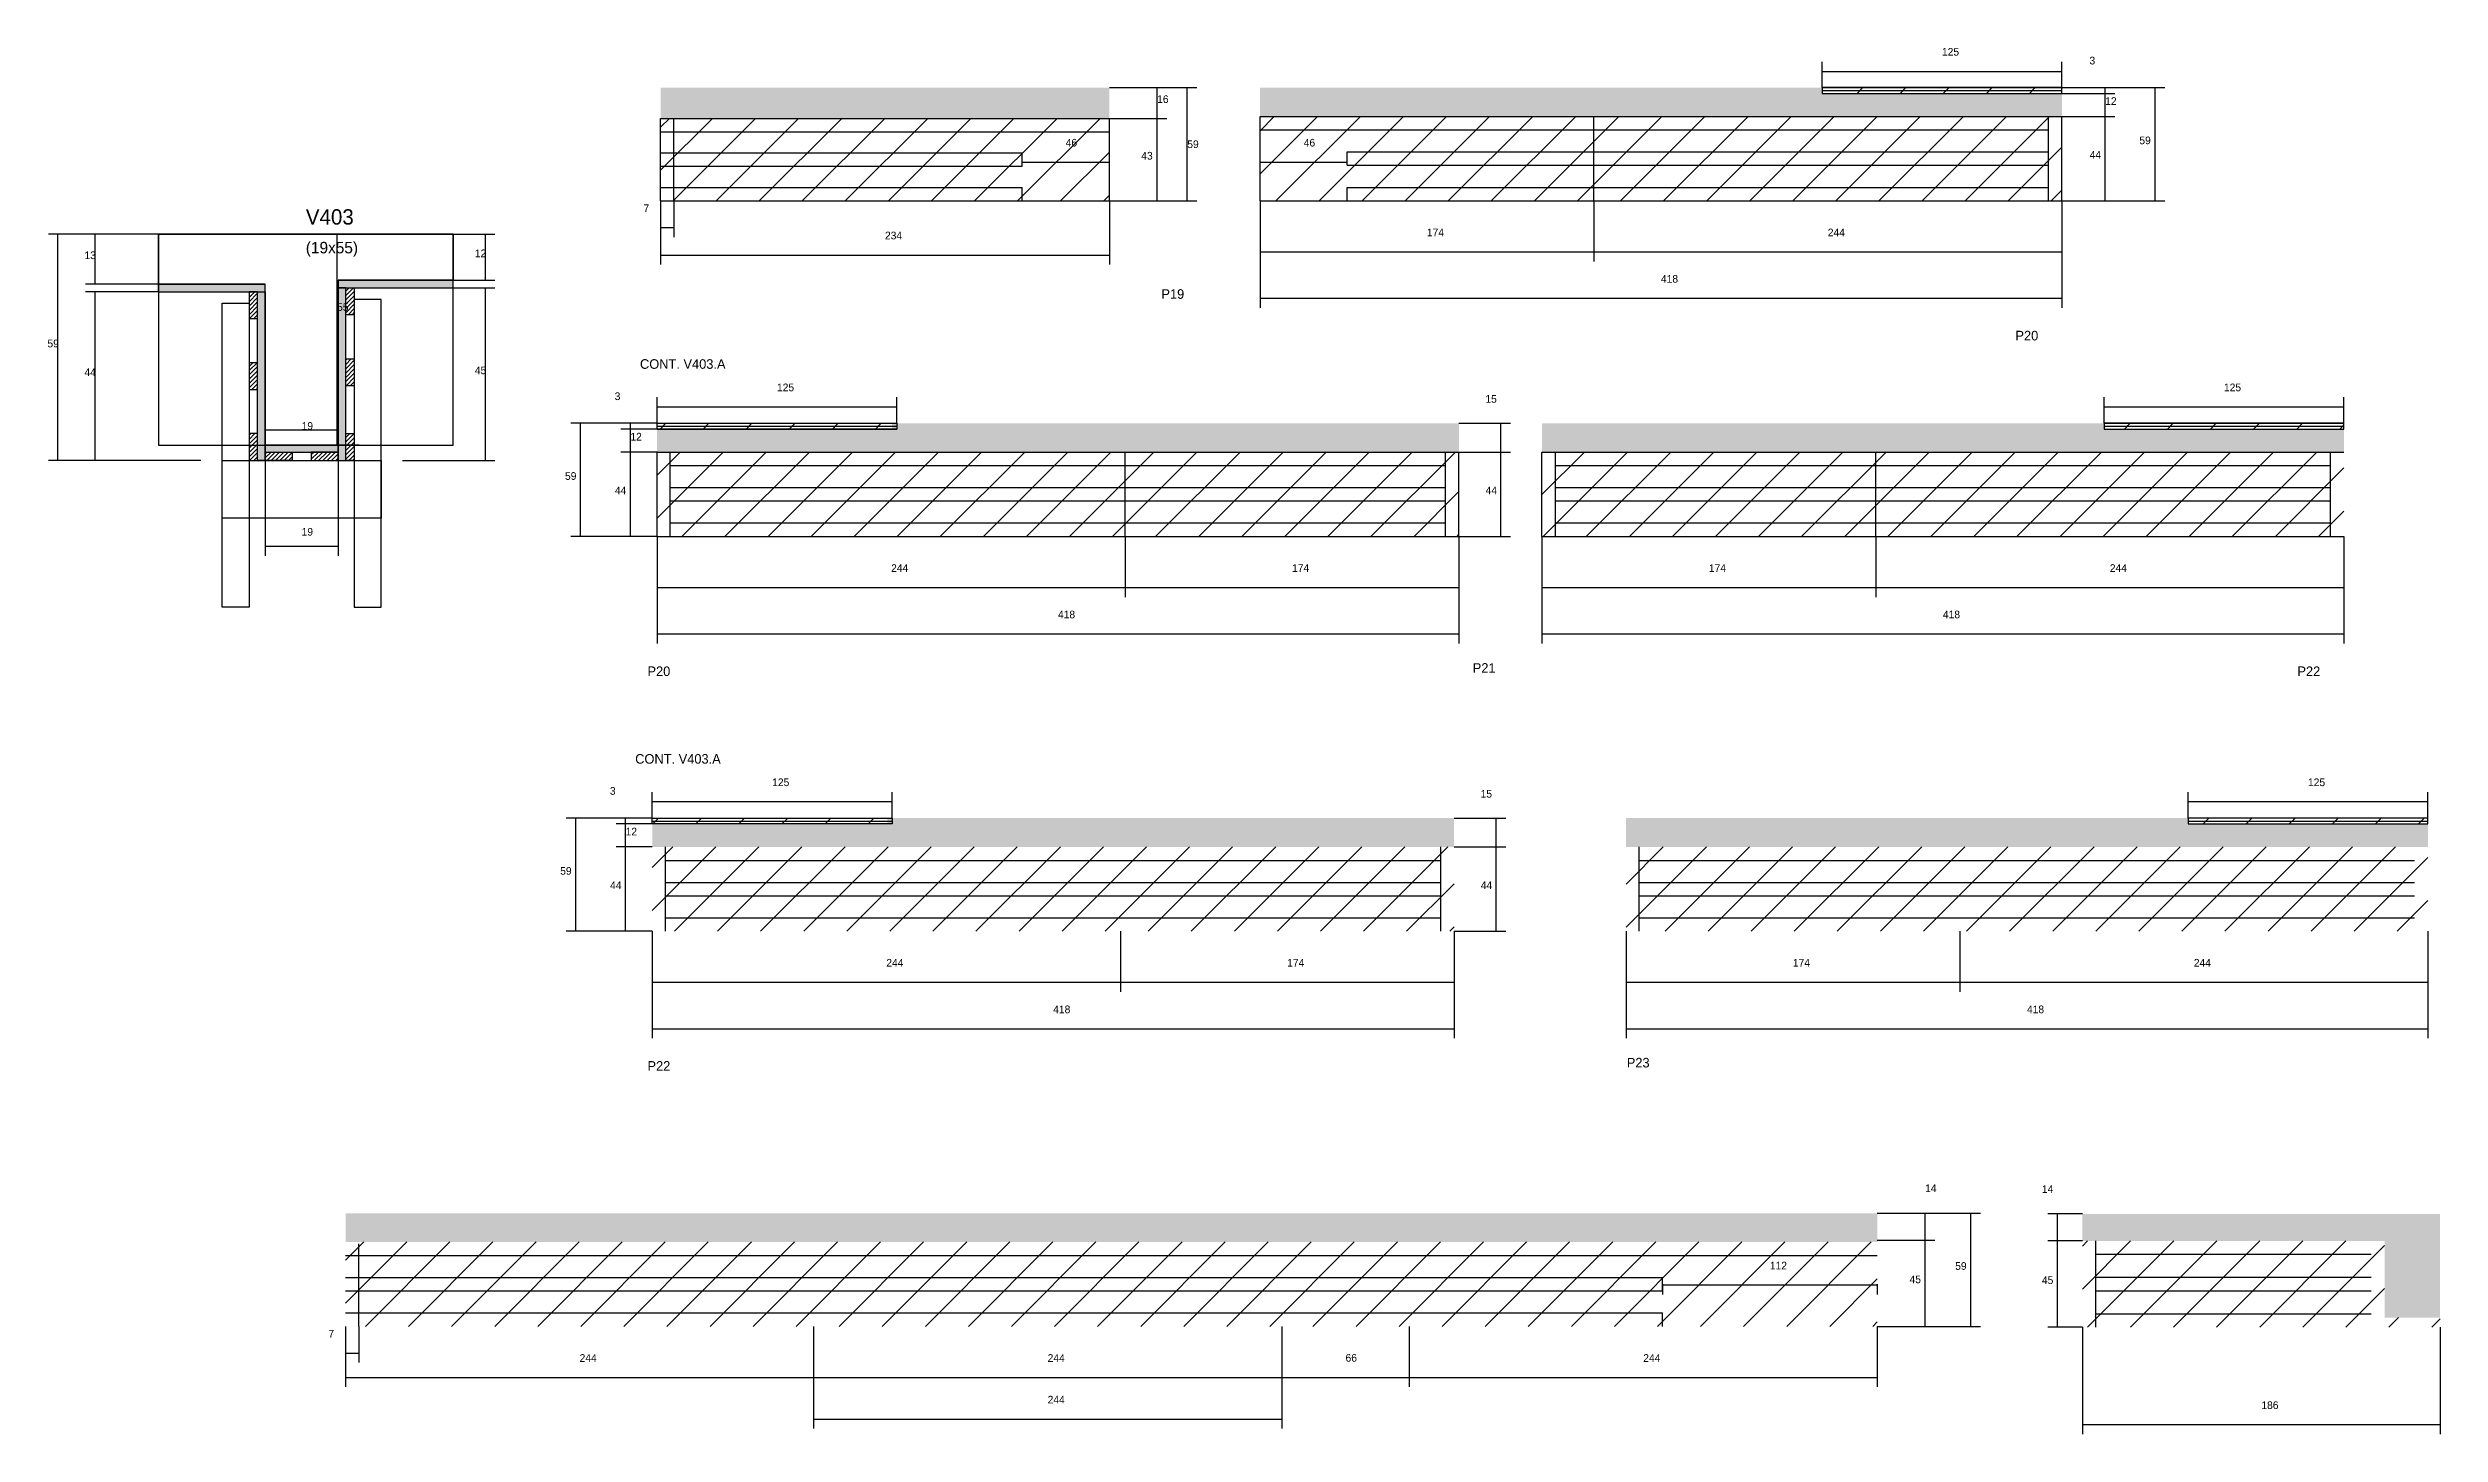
# Model space of a CAD drawing. Header units: metres. Extents: x 4852 to 7616, y 4468 to 5837.
# Drawn here: x 6369 to 7616, y 5109 to 5832 of the extents above; entities that cross this region are included whole.
import ezdxf

# ---------------------------------------------------------------- set-up
doc = ezdxf.new("R2010")
doc.units = ezdxf.units.M
for name, color, linetype in [('CONCRETO', 251, 'Continuous'), ('COTA', 241, 'Continuous'), ('Cota Seção (2x)', 4, 'Continuous'), ('Hachura', 253, 'Continuous'), ('Madeira', 126, 'Continuous'), ('NOMENCLATURA', 7, 'Continuous'), ('Painéis', 200, 'Continuous'), ('REAPROVEITAMENTO', 251, 'Continuous'), ('SARR_2.2x7', 40, 'Continuous'), ('SARR_3.5x7', 81, 'Continuous'), ('SARR_EDITAR', 141, 'Continuous'), ('Texto Seção', 7, 'Continuous')]:
    doc.layers.add(name, color=color, linetype=linetype)

msp = doc.modelspace()

# ---------------------------------------------------------------- hatches: boundary and pattern name
at = {"layer": 'COTA'}
h = msp.add_hatch(dxfattribs=at)
h.set_pattern_fill('AR-CONC', scale=0.03)
h.paths.add_polyline_path([(6922.8, 5795.4), (6922.8, 5811.4), (6922.8, 5811.4), (6688.8, 5811.4), (6688.8, 5811.4), (6688.8, 5795.4), (6688.8, 5795.4), (6922.8, 5795.4)])
h = msp.add_hatch(dxfattribs=at)
h.set_pattern_fill('AR-CONC', scale=0.03)
h.paths.add_polyline_path([(7001.3, 5811.4), (7001.3, 5796.4), (7001.3, 5796.4), (7419.3, 5796.4), (7419.3, 5796.4), (7419.3, 5808.4), (7419.3, 5808.4), (7294.3, 5808.4), (7294.3, 5808.4), (7294.3, 5811.4), (7294.3, 5811.4), (7001.3, 5811.4)])
h = msp.add_hatch(dxfattribs=at)
h.set_pattern_fill('AR-CONC', scale=0.03)
h.paths.add_polyline_path([(7105, 5621.4), (7105, 5636.4), (7105, 5636.4), (6809.5, 5636.4), (6809.5, 5636.4), (6809.5, 5633.4), (6809.5, 5633.4), (6687, 5633.4), (6687, 5633.4), (6687, 5621.4), (6687, 5621.4), (7105, 5621.4)])
h = msp.add_hatch(dxfattribs=at)
h.set_pattern_fill('AR-CONC', scale=0.03)
h.paths.add_polyline_path([(7148.3, 5636.4), (7148.3, 5621.4), (7148.3, 5621.4), (7566.3, 5621.4), (7566.3, 5621.4), (7566.3, 5633.4), (7566.3, 5633.4), (7441.3, 5633.4), (7441.3, 5633.4), (7441.3, 5636.4), (7441.3, 5636.4), (7148.3, 5636.4)])
h = msp.add_hatch(dxfattribs=at)
h.set_pattern_fill('AR-CONC', scale=0.03)
h.paths.add_polyline_path([(7102.5, 5415.5), (7102.5, 5430.5), (7102.5, 5430.5), (6807, 5430.5), (6807, 5430.5), (6807, 5427.5), (6807, 5427.5), (6684.5, 5427.5), (6684.5, 5427.5), (6684.5, 5415.5), (6684.5, 5415.5), (7102.5, 5415.5)])
h = msp.add_hatch(dxfattribs=at)
h.set_pattern_fill('AR-CONC', scale=0.03)
h.paths.add_polyline_path([(7192.1, 5430.5), (7192.1, 5415.5), (7192.1, 5415.5), (7610.1, 5415.5), (7610.1, 5415.5), (7610.1, 5427.5), (7610.1, 5427.5), (7485.1, 5427.5), (7485.1, 5427.5), (7485.1, 5430.5), (7485.1, 5430.5), (7192.1, 5430.5)])
h = msp.add_hatch(dxfattribs=at)
h.set_pattern_fill('AR-CONC', scale=0.03)
h.paths.add_polyline_path([(7323.1, 5209.5), (7323.1, 5224.5), (7323.1, 5224.5), (6524.6, 5224.5), (6524.6, 5224.5), (6524.6, 5209.5), (6524.6, 5209.5), (7323.1, 5209.5)])
h = msp.add_hatch(dxfattribs=at)
h.set_pattern_fill('AR-CONC', scale=0.03)
h.paths.add_polyline_path([(7430, 5224.1), (7430, 5210.1), (7430, 5210.1), (7587.5, 5210.1), (7587.5, 5210.1), (7587.5, 5170.1), (7587.5, 5170.1), (7616.5, 5170.1), (7616.5, 5170.1), (7616.5, 5224.1), (7616.5, 5224.1), (7430, 5224.1)])
at = {"layer": 'Hachura'}
h = msp.add_hatch(color=8, dxfattribs=at)
h.dxf.hatch_style = 1
h.paths.add_polyline_path([(6482.7, 5705), (6482.7, 5709), (6482.7, 5709), (6427.1, 5709), (6427.1, 5709), (6427.1, 5705), (6427.1, 5705), (6482.7, 5705)])
h = msp.add_hatch(dxfattribs=at)
h.set_pattern_fill('ANSI31', scale=0.5)
h.paths.add_polyline_path([(6474.3, 5691), (6478.7, 5691), (6478.7, 5691), (6478.7, 5705), (6478.7, 5705), (6474.3, 5705), (6474.3, 5705), (6474.3, 5691)])
h = msp.add_hatch(color=8, dxfattribs=at)
h.dxf.hatch_style = 1
h.paths.add_polyline_path([(6478.7, 5705), (6482.7, 5705), (6482.7, 5705), (6482.7, 5617), (6482.7, 5617), (6478.7, 5617), (6478.7, 5617), (6478.7, 5705)])
h = msp.add_hatch(color=8, dxfattribs=at)
h.dxf.hatch_style = 1
h.paths.add_polyline_path([(6580.7, 5707), (6580.7, 5711), (6580.7, 5711), (6520.7, 5711), (6520.7, 5711), (6520.7, 5707), (6520.7, 5707), (6580.7, 5707)])
h = msp.add_hatch(color=8, dxfattribs=at)
h.dxf.hatch_style = 1
h.paths.add_polyline_path([(6524.7, 5707), (6520.7, 5707), (6520.7, 5707), (6520.7, 5617), (6520.7, 5617), (6524.7, 5617), (6524.7, 5617), (6524.7, 5707)])
h = msp.add_hatch(dxfattribs=at)
h.set_pattern_fill('ANSI31', scale=0.5)
h.paths.add_polyline_path([(6529.1, 5693), (6524.7, 5693), (6524.7, 5693), (6524.7, 5707), (6524.7, 5707), (6529.1, 5707), (6529.1, 5707), (6529.1, 5693)])
h = msp.add_hatch(dxfattribs=at)
h.set_pattern_fill('ANSI31', scale=0.5)
h.paths.add_polyline_path([(6474.3, 5654), (6478.7, 5654), (6478.7, 5654), (6478.7, 5668), (6478.7, 5668), (6474.3, 5668), (6474.3, 5668), (6474.3, 5654)])
h = msp.add_hatch(dxfattribs=at)
h.set_pattern_fill('ANSI31', scale=0.5)
h.paths.add_polyline_path([(6529.1, 5656), (6524.7, 5656), (6524.7, 5656), (6524.7, 5670), (6524.7, 5670), (6529.1, 5670), (6529.1, 5670), (6529.1, 5656)])
h = msp.add_hatch(dxfattribs=at)
h.set_pattern_fill('ANSI31', scale=0.5)
h.paths.add_polyline_path([(6474.3, 5617), (6478.7, 5617), (6478.7, 5617), (6478.7, 5631), (6478.7, 5631), (6474.3, 5631), (6474.3, 5631), (6474.3, 5617)])
h = msp.add_hatch(color=8, dxfattribs=at)
h.dxf.hatch_style = 1
h.paths.add_polyline_path([(6520.7, 5621.4), (6520.7, 5625), (6520.7, 5625), (6482.7, 5625), (6482.7, 5625), (6482.7, 5621.4), (6482.7, 5621.4), (6520.7, 5621.4)])
h = msp.add_hatch(dxfattribs=at)
h.set_pattern_fill('ANSI31', scale=0.5)
h.paths.add_polyline_path([(6529.1, 5617), (6524.7, 5617), (6524.7, 5617), (6524.7, 5631), (6524.7, 5631), (6529.1, 5631), (6529.1, 5631), (6529.1, 5617)])
h = msp.add_hatch(dxfattribs=at)
h.set_pattern_fill('ANSI31', scale=0.5)
h.paths.add_polyline_path([(6482.7, 5617), (6482.7, 5621.4), (6482.7, 5621.4), (6496.7, 5621.4), (6496.7, 5621.4), (6496.7, 5617), (6496.7, 5617), (6482.7, 5617)])
h = msp.add_hatch(dxfattribs=at)
h.set_pattern_fill('ANSI31', scale=0.5)
h.paths.add_polyline_path([(6520.7, 5617), (6520.7, 5621.4), (6520.7, 5621.4), (6506.7, 5621.4), (6506.7, 5621.4), (6506.7, 5617), (6506.7, 5617), (6520.7, 5617)])
at = {"layer": 'REAPROVEITAMENTO'}
h = msp.add_hatch(dxfattribs=at)
h.set_pattern_fill('ANSI31', scale=5)
h.paths.add_polyline_path([(7294.3, 5808.4), (7294.3, 5811.4), (7294.3, 5811.4), (7419.3, 5811.4), (7419.3, 5811.4), (7419.3, 5808.4), (7419.3, 5808.4), (7294.3, 5808.4)])
h = msp.add_hatch(dxfattribs=at)
h.set_pattern_fill('ANSI31', scale=5)
h.paths.add_polyline_path([(6688.8, 5752.4), (6922.8, 5752.4), (6922.8, 5752.4), (6922.8, 5795.4), (6922.8, 5795.4), (6688.8, 5795.4), (6688.8, 5795.4), (6688.8, 5752.4)])
h = msp.add_hatch(dxfattribs=at)
h.set_pattern_fill('ANSI31', scale=5)
h.paths.add_polyline_path([(7001.3, 5796.4), (7001.3, 5752.4), (7001.3, 5752.4), (7419.3, 5752.4), (7419.3, 5752.4), (7419.3, 5796.4), (7419.3, 5796.4), (7001.3, 5796.4)])
h = msp.add_hatch(dxfattribs=at)
h.set_pattern_fill('ANSI31', scale=5)
h.paths.add_polyline_path([(6687, 5633.4), (6687, 5636.4), (6687, 5636.4), (6812, 5636.4), (6812, 5636.4), (6812, 5633.4), (6812, 5633.4), (6687, 5633.4)])
h = msp.add_hatch(dxfattribs=at)
h.set_pattern_fill('ANSI31', scale=5)
h.paths.add_polyline_path([(7441.3, 5633.4), (7441.3, 5636.4), (7441.3, 5636.4), (7566.3, 5636.4), (7566.3, 5636.4), (7566.3, 5633.4), (7566.3, 5633.4), (7441.3, 5633.4)])
h = msp.add_hatch(dxfattribs=at)
h.set_pattern_fill('ANSI31', scale=5)
h.paths.add_polyline_path([(6687, 5621.4), (6687, 5577.4), (6687, 5577.4), (7105, 5577.4), (7105, 5577.4), (7105, 5621.4), (7105, 5621.4), (6687, 5621.4)])
h = msp.add_hatch(dxfattribs=at)
h.set_pattern_fill('ANSI31', scale=5)
h.paths.add_polyline_path([(7148.3, 5621.4), (7148.3, 5577.4), (7148.3, 5577.4), (7566.3, 5577.4), (7566.3, 5577.4), (7566.3, 5621.4), (7566.3, 5621.4), (7148.3, 5621.4)])
h = msp.add_hatch(dxfattribs=at)
h.set_pattern_fill('ANSI31', scale=5)
h.paths.add_polyline_path([(6684.5, 5427.5), (6684.5, 5430.5), (6684.5, 5430.5), (6809.5, 5430.5), (6809.5, 5430.5), (6809.5, 5427.5), (6809.5, 5427.5), (6684.5, 5427.5)])
h = msp.add_hatch(dxfattribs=at)
h.set_pattern_fill('ANSI31', scale=5)
h.paths.add_polyline_path([(7485.1, 5427.5), (7485.1, 5430.5), (7485.1, 5430.5), (7610.1, 5430.5), (7610.1, 5430.5), (7610.1, 5427.5), (7610.1, 5427.5), (7485.1, 5427.5)])
h = msp.add_hatch(dxfattribs=at)
h.set_pattern_fill('ANSI31', scale=5)
h.paths.add_polyline_path([(7102.5, 5371.5), (7102.5, 5415.5), (7102.5, 5415.5), (6684.5, 5415.5), (6684.5, 5415.5), (6684.5, 5371.5), (6684.5, 5371.5), (7102.5, 5371.5)])
h = msp.add_hatch(dxfattribs=at)
h.set_pattern_fill('ANSI31', scale=5)
h.paths.add_polyline_path([(7192.1, 5415.5), (7192.1, 5371.5), (7192.1, 5371.5), (7610.1, 5371.5), (7610.1, 5371.5), (7610.1, 5415.5), (7610.1, 5415.5), (7192.1, 5415.5)])
h = msp.add_hatch(dxfattribs=at)
h.set_pattern_fill('ANSI31', scale=5)
h.paths.add_polyline_path([(6524.6, 5209.5), (6524.6, 5165.5), (6524.6, 5165.5), (7323.1, 5165.5), (7323.1, 5165.5), (7323.1, 5209.5), (7323.1, 5209.5), (6524.6, 5209.5)])
h = msp.add_hatch(dxfattribs=at)
h.set_pattern_fill('ANSI31', scale=5)
h.paths.add_polyline_path([(7587.5, 5170.1), (7587.5, 5210.1), (7587.5, 5210.1), (7430, 5210.1), (7430, 5210.1), (7430, 5165.1), (7430, 5165.1), (7616.5, 5165.1), (7616.5, 5165.1), (7616.5, 5170.1), (7616.5, 5170.1), (7587.5, 5170.1)])

# ---------------------------------------------------------------- linework, layer by layer
at = {"layer": 'CONCRETO'}
for points in [[(6427.1, 5709), (6427.1, 5735), (6580.7, 5735), (6580.7, 5711), (6520.7, 5711), (6520.7, 5625), (6482.7, 5625), (6482.7, 5709)], [(6427.1, 5625), (6580.7, 5625), (6580.7, 5735), (6427.1, 5735)]]:
    msp.add_lwpolyline(points, close=True, dxfattribs=at)
at = {"layer": 'COTA'}
for p, q in [((7294.3, 5811.4), (7294.3, 5824.9)), ((7419.3, 5811.4), (7419.3, 5824.9)), ((7294.3, 5819.9), (7419.3, 5819.9)), ((6922.8, 5811.4), (6952.7, 5811.4)), ((6922.8, 5811.4), (6968.4, 5811.4)), ((6947.7, 5795.4), (6947.7, 5811.4)), ((6963.4, 5752.4), (6963.4, 5811.4)), ((7419.3, 5811.4), (7446.9, 5811.4)), ((7419.3, 5811.4), (7472.9, 5811.4)), ((7419.3, 5808.4), (7446.9, 5808.4)), ((7419.3, 5808.4), (7446.9, 5808.4)), ((7441.9, 5808.4), (7441.9, 5811.4)), ((7441.9, 5796.4), (7441.9, 5808.4)), ((7467.9, 5752.4), (7467.9, 5811.4)), ((6922.8, 5795.4), (6952.7, 5795.4)), ((6922.8, 5795.4), (6952.7, 5795.4)), ((6947.7, 5752.4), (6947.7, 5795.4)), ((7419.3, 5796.4), (7446.9, 5796.4)), ((7419.3, 5796.4), (7446.9, 5796.4)), ((7441.9, 5752.4), (7441.9, 5796.4)), ((6877.3, 5771.7), (6877.3, 5777.6)), ((6922.8, 5771.7), (6922.8, 5777.6)), ((7001.3, 5771.7), (7001.3, 5777.6)), ((7046.8, 5771.7), (7046.8, 5777.6)), ((6877.3, 5772.6), (6922.8, 5772.6)), ((7001.3, 5772.6), (7046.8, 5772.6)), ((6688.7, 5752.4), (6688.7, 5733.5)), ((6688.8, 5752.4), (6688.8, 5719.1)), ((6695.7, 5752.4), (6695.7, 5733.5)), ((6922.8, 5752.4), (6922.8, 5719.1)), ((6922.8, 5752.4), (6952.7, 5752.4)), ((6922.8, 5752.4), (6968.4, 5752.4)), ((7001.3, 5752.4), (7001.3, 5720.8)), ((7001.3, 5752.4), (7001.3, 5696.6)), ((7175.3, 5752.4), (7175.3, 5720.8)), ((7175.3, 5752.4), (7175.3, 5720.8)), ((7419.3, 5752.4), (7419.3, 5720.8)), ((7419.3, 5752.4), (7419.3, 5696.6)), ((7419.3, 5752.4), (7446.9, 5752.4)), ((7419.3, 5752.4), (7472.9, 5752.4)), ((6688.7, 5738.5), (6695.7, 5738.5)), ((6427.1, 5735), (6369.7, 5735)), ((6374.7, 5617), (6374.7, 5735)), ((6427.1, 5735), (6389, 5735)), ((6394, 5709), (6394, 5735)), ((6580.7, 5735), (6602.5, 5735)), ((6597.5, 5711), (6597.5, 5735)), ((7001.3, 5725.8), (7175.3, 5725.8)), ((7175.3, 5725.8), (7419.3, 5725.8)), ((6688.8, 5724.1), (6922.8, 5724.1)), ((6427.1, 5709), (6389, 5709)), ((6427.1, 5705), (6389, 5705)), ((6394, 5617), (6394, 5705)), ((6580.7, 5711), (6602.5, 5711)), ((6580.7, 5707), (6602.5, 5707)), ((6597.5, 5617), (6597.5, 5707)), ((7001.3, 5701.6), (7419.3, 5701.6)), ((6687, 5636.4), (6687, 5650)), ((6812, 5636.4), (6812, 5650)), ((7441.3, 5636.4), (7441.3, 5650)), ((7566.3, 5636.4), (7566.3, 5650)), ((6687, 5645), (6812, 5645)), ((7441.3, 5645), (7566.3, 5645)), ((6687, 5636.4), (6642.1, 5636.4)), ((6647.1, 5577.4), (6647.1, 5636.4)), ((6687, 5636.4), (6668.1, 5636.4)), ((6687, 5633.4), (6668.1, 5633.4)), ((6687, 5633.4), (6668.1, 5633.4)), ((6673.1, 5633.4), (6673.1, 5636.4)), ((6673.1, 5621.4), (6673.1, 5633.4)), ((7105, 5636.4), (7131.9, 5636.4)), ((7126.9, 5621.4), (7126.9, 5636.4)), ((6449.1, 5617), (6369.7, 5617)), ((6449.1, 5617), (6389, 5617)), ((6482.7, 5617), (6482.7, 5567.3)), ((6520.7, 5617), (6520.7, 5567.3)), ((6554.3, 5617), (6602.5, 5617)), ((6687, 5621.4), (6668.1, 5621.4)), ((6687, 5621.4), (6668.1, 5621.4)), ((6673.1, 5577.4), (6673.1, 5621.4)), ((7105, 5621.4), (7131.9, 5621.4)), ((7105, 5621.4), (7131.9, 5621.4)), ((7126.9, 5577.4), (7126.9, 5621.4)), ((6687, 5577.4), (6642.1, 5577.4)), ((6687, 5577.4), (6668.1, 5577.4)), ((6687, 5577.4), (6687, 5545.8)), ((6687, 5577.4), (6687, 5521.6)), ((6931, 5577.4), (6931, 5545.8)), ((6931, 5577.4), (6931, 5545.8)), ((7105, 5577.4), (7105, 5545.8)), ((7105, 5577.4), (7105, 5521.6)), ((7105, 5577.4), (7131.9, 5577.4)), ((7148.3, 5577.4), (7148.3, 5545.8)), ((7148.3, 5577.4), (7148.3, 5521.6)), ((7322.3, 5577.4), (7322.3, 5545.8)), ((7322.3, 5577.4), (7322.3, 5545.8)), ((7566.3, 5577.4), (7566.3, 5545.8)), ((7566.3, 5577.4), (7566.3, 5521.6)), ((6482.7, 5572.3), (6520.7, 5572.3)), ((6687, 5550.8), (6931, 5550.8)), ((6931, 5550.8), (7105, 5550.8)), ((7148.3, 5550.8), (7322.3, 5550.8)), ((7322.3, 5550.8), (7566.3, 5550.8)), ((6687, 5526.6), (7105, 5526.6)), ((7148.3, 5526.6), (7566.3, 5526.6)), ((6684.5, 5430.5), (6684.5, 5444.1)), ((6684.5, 5439.1), (6809.5, 5439.1)), ((6809.5, 5430.5), (6809.5, 5444.1)), ((7485.1, 5430.5), (7485.1, 5444.1)), ((7485.1, 5439.1), (7610.1, 5439.1)), ((7610.1, 5430.5), (7610.1, 5444.1)), ((6684.5, 5430.5), (6639.6, 5430.5)), ((6644.6, 5371.5), (6644.6, 5430.5)), ((6684.5, 5430.5), (6665.6, 5430.5)), ((6684.5, 5427.5), (6665.6, 5427.5)), ((6684.5, 5427.5), (6665.6, 5427.5)), ((6670.6, 5427.5), (6670.6, 5430.5)), ((6670.6, 5415.5), (6670.6, 5427.5)), ((7102.5, 5430.5), (7129.4, 5430.5)), ((7124.4, 5415.5), (7124.4, 5430.5)), ((6684.5, 5415.5), (6665.6, 5415.5)), ((6684.5, 5415.5), (6665.6, 5415.5)), ((6670.6, 5371.5), (6670.6, 5415.5)), ((7102.5, 5415.5), (7129.4, 5415.5)), ((7102.5, 5415.5), (7129.4, 5415.5)), ((7124.4, 5371.5), (7124.4, 5415.5)), ((6684.5, 5371.5), (6639.6, 5371.5)), ((6684.5, 5371.5), (6665.6, 5371.5)), ((6684.5, 5371.5), (6684.5, 5340)), ((6684.5, 5371.5), (6684.5, 5315.7)), ((6928.5, 5371.5), (6928.5, 5340)), ((6928.5, 5371.5), (6928.5, 5340)), ((7102.5, 5371.5), (7102.5, 5340)), ((7102.5, 5371.5), (7102.5, 5315.7)), ((7102.5, 5371.5), (7129.4, 5371.5)), ((7192.1, 5371.5), (7192.1, 5340)), ((7192.1, 5371.5), (7192.1, 5315.7)), ((7366.1, 5371.5), (7366.1, 5340)), ((7366.1, 5371.5), (7366.1, 5340)), ((7610.1, 5371.5), (7610.1, 5340)), ((7610.1, 5371.5), (7610.1, 5315.7)), ((6684.5, 5345), (6928.5, 5345)), ((6928.5, 5345), (7102.5, 5345)), ((7192.1, 5345), (7366.1, 5345)), ((7366.1, 5345), (7610.1, 5345)), ((6684.5, 5320.7), (7102.5, 5320.7)), ((7192.1, 5320.7), (7610.1, 5320.7)), ((7323.1, 5224.5), (7353, 5224.5)), ((7323.1, 5224.5), (7376.9, 5224.5)), ((7348, 5210.5), (7348, 5224.5)), ((7371.9, 5165.5), (7371.9, 5224.5)), ((7430, 5224.1), (7412, 5224.1)), ((7417, 5210.1), (7417, 5224.1)), ((7323.1, 5210.5), (7353, 5210.5)), ((7323.1, 5210.5), (7353, 5210.5)), ((7348, 5165.5), (7348, 5210.5)), ((7430, 5210.1), (7412, 5210.1)), ((7430, 5210.1), (7412, 5210.1)), ((7417, 5165.1), (7417, 5210.1)), ((7211.1, 5187.5), (7211.1, 5182.1)), ((7211.1, 5187.1), (7323.1, 5187.1)), ((7323.1, 5187.5), (7323.1, 5182.1)), ((6524.6, 5165.5), (6524.6, 5133.9)), ((6524.6, 5165.5), (6524.6, 5146.6)), ((6531.6, 5165.5), (6531.6, 5146.6)), ((6768.6, 5165.5), (6768.6, 5133.9)), ((6768.6, 5165.5), (6768.6, 5112.2)), ((6768.6, 5165.5), (6768.6, 5133.9)), ((7012.6, 5165.5), (7012.6, 5112.2)), ((7012.6, 5165.5), (7012.6, 5133.9)), ((7012.6, 5165.5), (7012.6, 5133.9)), ((7079.1, 5165.5), (7079.1, 5133.9)), ((7079.1, 5165.5), (7079.1, 5133.9)), ((7323.1, 5165.5), (7323.1, 5133.9)), ((7323.1, 5165.5), (7353, 5165.5)), ((7323.1, 5165.5), (7376.9, 5165.5)), ((7430, 5165.1), (7412, 5165.1)), ((7430, 5165.1), (7430, 5109.3)), ((7616.5, 5165.1), (7616.5, 5109.3)), ((6524.6, 5151.6), (6531.6, 5151.6)), ((6524.6, 5138.9), (6768.6, 5138.9)), ((6768.6, 5138.9), (7012.6, 5138.9)), ((7012.6, 5138.9), (7079.1, 5138.9)), ((7079.1, 5138.9), (7323.1, 5138.9)), ((6768.6, 5117.2), (7012.6, 5117.2)), ((7430, 5114.3), (7616.5, 5114.3))]:
    msp.add_line(p, q, dxfattribs=at)
at = {"layer": 'Cota Seção (2x)'}
for p, q in [((6531.7, 5735), (6515.2, 5735)), ((6520.2, 5625), (6520.2, 5735)), ((6482.7, 5617), (6482.7, 5638)), ((6520.7, 5617), (6520.7, 5638)), ((6482.7, 5633), (6520.7, 5633)), ((6531.7, 5625), (6515.2, 5625))]:
    msp.add_line(p, q, dxfattribs=at)
at = {"layer": 'Madeira'}
for points in [[(6474.3, 5691), (6478.7, 5691), (6478.7, 5705), (6474.3, 5705)], [(6529.1, 5693), (6524.7, 5693), (6524.7, 5707), (6529.1, 5707)], [(6474.3, 5654), (6478.7, 5654), (6478.7, 5668), (6474.3, 5668)], [(6529.1, 5656), (6524.7, 5656), (6524.7, 5670), (6529.1, 5670)], [(6474.3, 5617), (6478.7, 5617), (6478.7, 5631), (6474.3, 5631)], [(6529.1, 5617), (6524.7, 5617), (6524.7, 5631), (6529.1, 5631)], [(6482.7, 5617), (6482.7, 5621.4), (6496.7, 5621.4), (6496.7, 5617)], [(6520.7, 5617), (6520.7, 5621.4), (6506.7, 5621.4), (6506.7, 5617)]]:
    msp.add_lwpolyline(points, close=True, dxfattribs=at)
at = {"layer": 'Painéis'}
for p, q in [((7294.3, 5811.4), (7419.3, 5811.4)), ((7294.3, 5808.4), (7419.3, 5808.4)), ((6688.8, 5795.4), (6922.8, 5795.4)), ((6688.8, 5752.4), (6688.8, 5795.4)), ((6922.8, 5752.4), (6922.8, 5795.4)), ((7001.3, 5796.4), (7419.3, 5796.4)), ((7001.3, 5752.4), (7001.3, 5796.4)), ((7175.3, 5752.4), (7175.3, 5796.4)), ((7419.3, 5752.4), (7419.3, 5796.4)), ((6688.8, 5752.4), (6922.8, 5752.4)), ((7001.3, 5752.4), (7419.3, 5752.4)), ((6427.1, 5709), (6482.7, 5709)), ((6427.1, 5705), (6427.1, 5709)), ((6482.7, 5705), (6482.7, 5709)), ((6482.7, 5617), (6482.7, 5705)), ((6520.7, 5711), (6580.7, 5711)), ((6520.7, 5707), (6520.7, 5711)), ((6520.7, 5617), (6520.7, 5707)), ((6580.7, 5707), (6580.7, 5711)), ((6482.7, 5625), (6520.7, 5625)), ((6482.7, 5621.4), (6482.7, 5625)), ((6520.7, 5621.4), (6520.7, 5625)), ((6687, 5636.4), (6812, 5636.4)), ((6687, 5633.4), (6812, 5633.4)), ((7441.3, 5636.4), (7566.3, 5636.4)), ((7441.3, 5633.4), (7566.3, 5633.4)), ((6687, 5621.4), (7105, 5621.4)), ((6687, 5577.4), (6687, 5621.4)), ((6931, 5577.4), (6931, 5621.4)), ((7105, 5577.4), (7105, 5621.4)), ((7148.3, 5621.4), (7566.3, 5621.4)), ((7148.3, 5577.4), (7148.3, 5621.4)), ((7322.3, 5577.4), (7322.3, 5621.4)), ((6687, 5577.4), (7105, 5577.4)), ((7148.3, 5577.4), (7566.3, 5577.4))]:
    msp.add_line(p, q, dxfattribs=at)
for points in [[(7419.3, 5811.4), (7294.3, 5811.4), (7294.3, 5808.4), (7419.3, 5808.4)], [(6482.7, 5705), (6482.7, 5709), (6427.1, 5709), (6427.1, 5705)], [(6478.7, 5705), (6482.7, 5705), (6482.7, 5617), (6478.7, 5617)], [(6580.7, 5707), (6580.7, 5711), (6520.7, 5711), (6520.7, 5707)], [(6524.7, 5707), (6520.7, 5707), (6520.7, 5617), (6524.7, 5617)], [(6520.7, 5621.4), (6520.7, 5625), (6482.7, 5625), (6482.7, 5621.4)], [(6687, 5636.4), (6812, 5636.4), (6812, 5633.4), (6687, 5633.4)], [(7566.3, 5636.4), (7441.3, 5636.4), (7441.3, 5633.4), (7566.3, 5633.4)], [(6684.5, 5430.5), (6809.5, 5430.5), (6809.5, 5427.5), (6684.5, 5427.5)], [(7610.1, 5430.5), (7485.1, 5430.5), (7485.1, 5427.5), (7610.1, 5427.5)]]:
    msp.add_lwpolyline(points, close=True, dxfattribs=at)
at = {"layer": 'SARR_2.2x7'}
for p, q in [((6688.8, 5788.4), (6922.8, 5788.4)), ((6695.7, 5752.4), (6695.7, 5795.4)), ((7001.3, 5789.4), (7175.3, 5789.4)), ((7175.3, 5789.4), (7412.4, 5789.4)), ((7412.4, 5752.4), (7412.4, 5796.4)), ((6688.8, 5777.4), (6877.3, 5777.4)), ((6877.3, 5770.4), (6877.3, 5777.4)), ((7046.8, 5777.9), (7175.3, 5777.9)), ((7046.8, 5770.9), (7046.8, 5777.9)), ((7175.3, 5777.9), (7412.4, 5777.9)), ((6688.8, 5770.4), (6877.3, 5770.4)), ((7046.8, 5770.9), (7175.3, 5770.9)), ((7175.3, 5770.9), (7412.4, 5770.9)), ((6688.8, 5759.4), (6877.3, 5759.4)), ((6877.3, 5752.4), (6877.3, 5759.4)), ((7046.8, 5759.4), (7175.3, 5759.4)), ((7046.8, 5752.4), (7046.8, 5759.4)), ((7175.3, 5759.4), (7412.4, 5759.4)), ((6693.9, 5577.4), (6693.9, 5621.4)), ((6693.9, 5614.4), (6931, 5614.4)), ((6931, 5614.4), (7098, 5614.4)), ((7098, 5577.4), (7098, 5621.4)), ((7155.3, 5577.4), (7155.3, 5621.4)), ((7155.3, 5614.4), (7322.3, 5614.4)), ((7322.3, 5614.4), (7559.4, 5614.4)), ((7559.4, 5577.4), (7559.4, 5621.4)), ((6693.9, 5602.9), (6931, 5602.9)), ((6931, 5602.9), (7098, 5602.9)), ((7155.3, 5602.9), (7322.3, 5602.9)), ((7322.3, 5602.9), (7559.4, 5602.9)), ((6693.9, 5595.9), (6931, 5595.9)), ((6931, 5595.9), (7098, 5595.9)), ((7155.3, 5595.9), (7322.3, 5595.9)), ((7322.3, 5595.9), (7559.4, 5595.9)), ((6693.9, 5584.4), (6931, 5584.4)), ((6931, 5584.4), (7098, 5584.4)), ((7155.3, 5584.4), (7322.3, 5584.4)), ((7322.3, 5584.4), (7559.4, 5584.4)), ((6691.4, 5371.5), (6691.4, 5415.5)), ((7095.5, 5371.5), (7095.5, 5415.5)), ((7199, 5371.5), (7199, 5415.5)), ((6691.4, 5408.5), (6928.5, 5408.5)), ((6928.5, 5408.5), (7095.5, 5408.5)), ((7199, 5408.5), (7366.1, 5408.5)), ((7366.1, 5408.5), (7603.1, 5408.5)), ((6691.4, 5397), (6928.5, 5397)), ((6691.4, 5390), (6928.5, 5390)), ((6928.5, 5397), (7095.5, 5397)), ((6928.5, 5390), (7095.5, 5390)), ((7199, 5397), (7366.1, 5397)), ((7199, 5390), (7366.1, 5390)), ((7366.1, 5397), (7603.1, 5397)), ((7366.1, 5390), (7603.1, 5390)), ((6691.4, 5378.5), (6928.5, 5378.5)), ((6928.5, 5378.5), (7095.5, 5378.5)), ((7199, 5378.5), (7366.1, 5378.5)), ((7366.1, 5378.5), (7603.1, 5378.5)), ((6524.6, 5202.5), (6768.6, 5202.5)), ((6531.6, 5165.5), (6531.6, 5208.5)), ((6768.6, 5202.5), (7012.6, 5202.5)), ((7012.6, 5202.5), (7079.1, 5202.5)), ((7079.1, 5202.5), (7323.1, 5202.5)), ((7437, 5165.1), (7437, 5210.1)), ((7437, 5203.1), (7580.5, 5203.1)), ((6524.6, 5191), (6768.6, 5191)), ((6768.6, 5191), (7012.6, 5191)), ((7012.6, 5191), (7079.1, 5191)), ((7079.1, 5191), (7211.1, 5191)), ((7211.1, 5184), (7211.1, 5191)), ((7437, 5191.1), (7580.5, 5191.1)), ((6524.6, 5184), (6768.6, 5184)), ((6768.6, 5184), (7012.6, 5184)), ((7012.6, 5184), (7079.1, 5184)), ((7079.1, 5184), (7211.1, 5184)), ((7437, 5184.1), (7580.5, 5184.1)), ((6524.6, 5172.5), (6768.6, 5172.5)), ((6768.6, 5172.5), (7012.6, 5172.5)), ((7012.6, 5172.5), (7079.1, 5172.5)), ((7079.1, 5172.5), (7211.1, 5172.5)), ((7211.1, 5165.5), (7211.1, 5172.5)), ((7437, 5172.1), (7580.5, 5172.1))]:
    msp.add_line(p, q, dxfattribs=at)
at = {"layer": 'SARR_3.5x7'}
for points in [[(6543.1, 5701), (6529.1, 5701), (6529.1, 5540.5), (6543.1, 5540.5)], [(6460.3, 5699), (6474.3, 5699), (6474.3, 5540.5), (6460.3, 5540.5)], [(6460.3, 5617), (6543.1, 5617), (6543.1, 5586.9), (6460.3, 5586.9)]]:
    msp.add_lwpolyline(points, close=True, dxfattribs=at)
at = {"layer": 'SARR_EDITAR'}
for p, q in [((7294.3, 5809.9), (7419.3, 5809.9)), ((6687, 5634.9), (6812, 5634.9)), ((7441.3, 5634.9), (7566.3, 5634.9)), ((6684.5, 5429), (6809.5, 5429)), ((7485.1, 5429), (7610.1, 5429))]:
    msp.add_line(p, q, dxfattribs=at)

# ---------------------------------------------------------------- texts
at = {"layer": 'COTA'}
for s, p in [('125', (7356.8, 5828.1)), ('3', (7433.7, 5823.5)), ('16', (6947.7, 5803.4)), ('12', (7441.9, 5802.4)), ('46', (6900, 5780.7)), ('43', (6939.4, 5773.9)), ('59', (6963.4, 5779.9)), ('46', (7024.1, 5780.7)), ('44', (7433.8, 5774.4)), ('59', (7459.7, 5781.9)), ('7', (6679.9, 5746.5)), ('174', (7088.3, 5733.9)), ('244', (7297.3, 5733.9)), ('13', (6388.5, 5722)), ('12', (6592, 5723)), ('234', (6805.8, 5732.3)), ('418', (7210.3, 5709.7)), ('59', (6369.2, 5676)), ('44', (6388.5, 5661)), ('45', (6592, 5662)), ('3', (6664.9, 5648.5)), ('125', (6749.5, 5653.1)), ('15', (7118.8, 5647.1)), ('125', (7503.8, 5653.1)), ('12', (6673.1, 5627.4)), ('59', (6639, 5606.9)), ('44', (6665, 5599.4)), ('44', (7118.9, 5599.4)), ('19', (6501.7, 5577.8)), ('244', (6809, 5558.9)), ('174', (7018, 5558.9)), ('174', (7235.3, 5558.9)), ('244', (7444.3, 5558.9)), ('418', (6896, 5534.7)), ('418', (7357.3, 5534.7)), ('125', (6747, 5447.2)), ('125', (7547.6, 5447.2)), ('3', (6662.4, 5442.7)), ('15', (7116.3, 5441.2)), ('12', (6670.6, 5421.5)), ('59', (6636.5, 5401)), ('44', (6662.5, 5393.5)), ('44', (7116.4, 5393.5)), ('244', (6806.5, 5353.1)), ('174', (7015.5, 5353.1)), ('174', (7279.1, 5353.1)), ('244', (7488.1, 5353.1)), ('418', (6893.5, 5328.8)), ('418', (7401.1, 5328.8)), ('14', (7348, 5235.5)), ('14', (7408.9, 5235.1)), ('112', (7267.1, 5195.2)), ('45', (7339.9, 5188)), ('59', (7363.7, 5195)), ('45', (7408.9, 5187.6)), ('7', (6515.7, 5159.7)), ('244', (6646.6, 5147)), ('244', (6890.6, 5147)), ('66', (7045.9, 5147.1)), ('244', (7201.1, 5147)), ('244', (6890.6, 5125.3)), ('186', (7523.3, 5122.4))]:
    msp.add_text(s, height=4, dxfattribs=at).set_placement(p)
at = {"layer": 'Cota Seção (2x)'}
for s, p in [('55', (6520.2, 5695)), ('19', (6501.7, 5633))]:
    msp.add_text(s, height=4, dxfattribs=at).set_placement(p)
at = {"layer": 'NOMENCLATURA'}
for s, p in [('P19', (6949.9, 5701.3)), ('P20', (7395.1, 5679.6)), ('P20', (6682, 5504.6)), ('P21', (7112.2, 5506.3)), ('P22', (7542.1, 5504.6)), ('P22', (6682, 5298.8)), ('P23', (7192.5, 5300.5))]:
    msp.add_text(s, height=5, dxfattribs=at).set_placement(p)
at = {"layer": 'Texto Seção'}
for s, height, p in [('V403', 8, (6503.9, 5740)), ('(19x55)', 6, (6503.9, 5725)), ('CONT. V403.A', 5, (6678.1, 5664.8)), ('CONT. V403.A', 5, (6675.6, 5458.9))]:
    msp.add_text(s, height=height, dxfattribs=at).set_placement(p)

doc.saveas('drawing.dxf')
